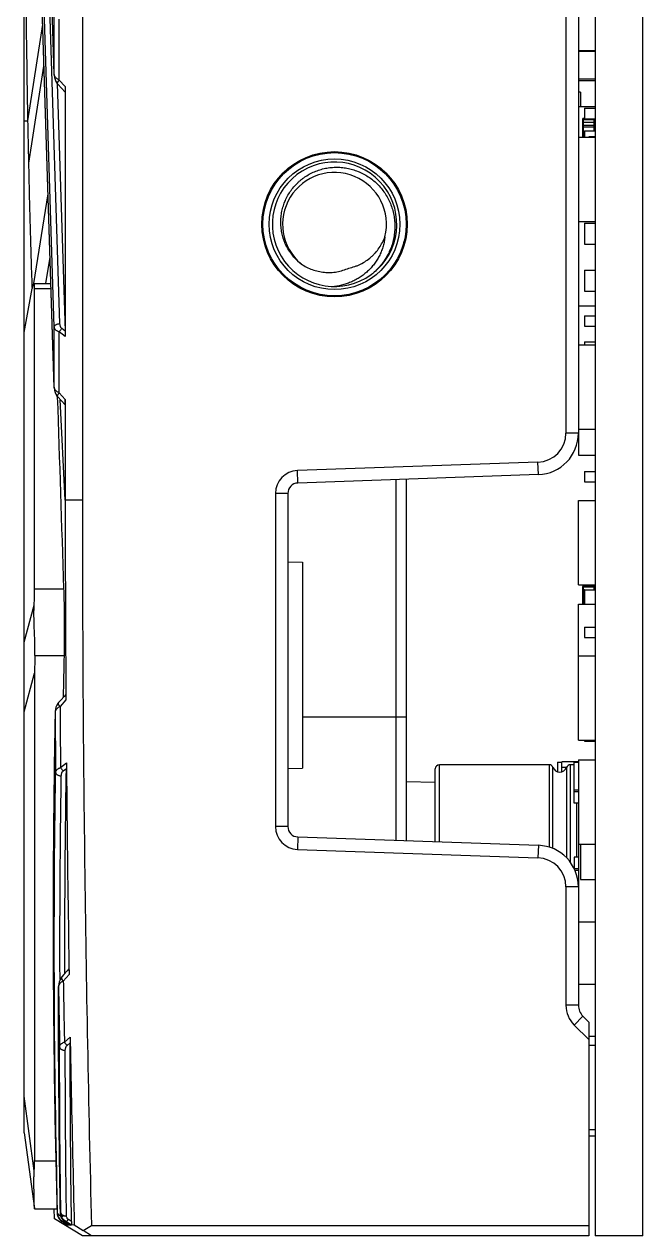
# Model space of a CAD drawing. Header units: millimetres. Extents: x 1409 to 26878, y 589 to 5187.
# Drawn here: x 1639.2 to 1669, y 1227.3 to 1285.7 of the extents above; entities that cross this region are included whole.
import ezdxf

# ---------------------------------------------------------------- set-up
doc = ezdxf.new("R2010")
doc.units = ezdxf.units.MM
doc.layers.add('02___PRT_ALL_AXES', color=7, linetype='Continuous')

msp = doc.modelspace()

# ---------------------------------------------------------------- linework, layer by layer
at = {"color": 7, "linetype": 'Continuous'}
for p, q in [((1666.7257, 1564.7998), (1666.7257, 1227.2998)), ((1669.0257, 1227.2998), (1669.0257, 1564.7998)), ((1639.2257, 1232.2555), (1639.2257, 1559.8441)), ((1642.0257, 1529.3441), (1642.0257, 1262.7555)), ((1640.671, 1283.2591), (1639.8002, 1310.5977)), ((1640.6713, 1283.2687), (1639.8004, 1310.6073)), ((1665.3257, 1306.5642), (1665.3257, 1265.9812)), ((1665.9257, 1306.5642), (1665.9257, 1264.9278)), ((1640.6713, 1271.1017), (1639.7878, 1298.8364)), ((1640.9447, 1271.2616), (1640.0613, 1298.9964)), ((1640.671, 1268.1837), (1639.8002, 1295.5223)), ((1640.6713, 1268.1933), (1639.8004, 1295.5319)), ((1640.6713, 1283.2687), (1640.6713, 1286.177)), ((1640.9117, 1283.0015), (1640.9117, 1285.9386)), ((1639.4069, 1281.0272), (1640.114, 1285.6697)), ((1666.7257, 1284.4134), (1665.9257, 1284.4134)), ((1665.9257, 1284.3841), (1666.7257, 1284.3841)), ((1639.4472, 1279.0015), (1640.1777, 1283.6719)), ((1640.671, 1283.2591), (1640.6713, 1283.2687)), ((1640.8163, 1282.8353), (1641.1965, 1270.9)), ((1641.2008, 1282.6814), (1640.9117, 1283.0015)), ((1666.7257, 1283.0427), (1665.9257, 1283.0427)), ((1665.9257, 1282.972), (1666.7257, 1282.972)), ((1641.1896, 1282.4181), (1640.8444, 1282.8005)), ((1641.2008, 1282.6814), (1641.2008, 1270.6343)), ((1666.0257, 1282.4134), (1665.9257, 1282.4134)), ((1666.0257, 1282.4134), (1666.0257, 1281.7244)), ((1665.9257, 1281.7244), (1666.7257, 1281.7244)), ((1666.1257, 1281.104), (1666.6757, 1281.104)), ((1666.1257, 1281.104), (1666.1257, 1280.2418)), ((1666.2257, 1281.154), (1666.1757, 1281.154)), ((1666.1757, 1280.2418), (1666.1757, 1281.154)), ((1666.2257, 1281.6388), (1666.7257, 1281.6388)), ((1666.2257, 1281.6388), (1666.2257, 1281.1308)), ((1666.2257, 1281.1308), (1666.7257, 1281.1308)), ((1666.6757, 1281.1308), (1666.6757, 1280.5561)), ((1639.2257, 1281.0272), (1639.4069, 1281.0272)), ((1666.6757, 1280.954), (1666.1257, 1280.954)), ((1666.1257, 1280.7521), (1666.6757, 1280.7521)), ((1666.6757, 1280.8021), (1666.1757, 1280.8021)), ((1666.2257, 1280.5561), (1666.7257, 1280.5561)), ((1666.2257, 1280.5561), (1666.2257, 1280.2418)), ((1665.9257, 1280.2418), (1666.7257, 1280.2418)), ((1666.7257, 1280.2602), (1666.4257, 1280.2602)), ((1666.4257, 1280.2418), (1666.4257, 1280.2602)), ((1639.68, 1273.1911), (1640.3738, 1277.5163)), ((1657.3941, 1277.2681), (1657.4361, 1277.3102)), ((1657.627, 1276.0851), (1657.6282, 1276.05)), ((1657.6282, 1276.05), (1657.6439, 1275.5998)), ((1665.9257, 1276.1778), (1666.7257, 1276.1778)), ((1666.2257, 1276.1065), (1666.7257, 1276.1065)), ((1666.2257, 1276.1065), (1666.2257, 1275.0905)), ((1657.3961, 1274.8371), (1657.4507, 1274.9311)), ((1657.4409, 1274.948), (1657.4764, 1274.8869)), ((1666.2257, 1275.0905), (1666.7257, 1275.0905)), ((1640.2692, 1273.1899), (1640.471, 1274.4634)), ((1666.2257, 1273.8445), (1666.7257, 1273.8445)), ((1666.2257, 1273.8445), (1666.2257, 1272.8285)), ((1639.2257, 1270.8288), (1639.6072, 1272.9586)), ((1639.6872, 1273.1899), (1640.5116, 1273.1899)), ((1639.7257, 1272.9586), (1640.5189, 1272.9586)), ((1639.7257, 1258.482), (1639.7257, 1272.9586)), ((1666.2257, 1272.8285), (1666.7257, 1272.8285)), ((1665.9257, 1272.1176), (1666.7257, 1272.1176)), ((1666.2257, 1271.6388), (1666.7257, 1271.6388)), ((1666.2257, 1271.6388), (1666.2257, 1271.1308)), ((1640.6713, 1268.1933), (1640.6713, 1271.1017)), ((1641.2008, 1270.6343), (1640.9117, 1270.8632)), ((1640.9117, 1267.9261), (1640.9117, 1270.8632)), ((1641.1965, 1270.9), (1641.0409, 1271.0232)), ((1666.2257, 1271.1308), (1666.7257, 1271.1308)), ((1665.9257, 1270.2418), (1666.7257, 1270.2418)), ((1666.2257, 1270.3888), (1666.7257, 1270.3888)), ((1666.2257, 1270.3888), (1666.2257, 1270.2418)), ((1640.671, 1268.1837), (1640.6713, 1268.1933)), ((1640.8201, 1267.7243), (1640.819, 1267.7565)), ((1641.1896, 1267.3427), (1640.8444, 1267.7251)), ((1641.2008, 1267.606), (1640.9117, 1267.9261)), ((1641.2008, 1262.7555), (1640.9586, 1267.5986)), ((1641.2008, 1267.606), (1641.2008, 1262.7555)), ((1665.9257, 1265.9812), (1665.3257, 1265.9812)), ((1665.9257, 1266.1778), (1666.7257, 1266.1778)), ((1665.9257, 1264.9278), (1666.7257, 1264.9278)), ((1663.9746, 1264.582), (1652.3874, 1264.1774)), ((1652.4083, 1263.5778), (1652.3874, 1264.1774)), ((1663.9955, 1263.9824), (1663.9746, 1264.582)), ((1663.9955, 1263.9824), (1652.4083, 1263.5778)), ((1657.1257, 1263.7425), (1657.1257, 1246.3571)), ((1657.6257, 1263.76), (1657.6257, 1246.3397)), ((1666.2257, 1264.1388), (1666.7257, 1264.1388)), ((1666.2257, 1264.1388), (1666.2257, 1263.6308)), ((1666.2257, 1263.6308), (1666.7257, 1263.6308)), ((1651.9257, 1263.0781), (1651.3257, 1263.0781)), ((1651.3257, 1263.0781), (1651.3257, 1247.0216)), ((1651.9257, 1263.0781), (1651.9257, 1247.0216)), ((1642.0257, 1262.7555), (1641.2008, 1262.7555)), ((1665.9257, 1262.7418), (1666.7257, 1262.7418)), ((1665.9257, 1258.6778), (1665.9257, 1262.7418)), ((1639.7257, 1258.482), (1641.125, 1258.482)), ((1665.9257, 1258.6778), (1666.7257, 1258.6778)), ((1666.1257, 1258.5742), (1666.6757, 1258.5742)), ((1666.1257, 1258.5742), (1666.1257, 1257.7418)), ((1666.2257, 1258.4242), (1666.1257, 1258.4242)), ((1666.6757, 1258.6242), (1666.1757, 1258.6242)), ((1666.1757, 1257.7418), (1666.1757, 1258.6242)), ((1666.2257, 1258.6778), (1666.2257, 1258.6308)), ((1666.2257, 1258.6308), (1666.7257, 1258.6308)), ((1666.2257, 1258.4366), (1666.7257, 1258.4366)), ((1666.2257, 1258.4366), (1666.2257, 1257.7418)), ((1666.6757, 1258.6242), (1666.6757, 1258.4366)), ((1666.7097, 1258.6105), (1666.7257, 1258.6105)), ((1665.9257, 1257.7418), (1666.7257, 1257.7418)), ((1665.9257, 1251.1778), (1665.9257, 1257.7418)), ((1639.2257, 1255.9107), (1639.705, 1257.6948)), ((1666.2257, 1256.6388), (1666.7257, 1256.6388)), ((1666.2257, 1256.6388), (1666.2257, 1256.1308)), ((1666.2257, 1256.1308), (1666.7257, 1256.1308)), ((1639.7402, 1255.2582), (1641.1427, 1255.2582)), ((1665.9257, 1255.2418), (1666.7257, 1255.2418)), ((1639.2257, 1252.5559), (1639.7257, 1254.4171)), ((1639.7257, 1254.4171), (1639.7257, 1230.9191)), ((1641.2337, 1253.123), (1640.9492, 1252.8018)), ((1640.7128, 1252.5317), (1640.711, 1252.435)), ((1640.7128, 1252.5317), (1640.7114, 1252.435)), ((1640.7128, 1252.5317), (1640.7126, 1252.5398)), ((1640.7126, 1252.5398), (1640.7126, 1252.5398)), ((1657.6257, 1252.2998), (1652.6257, 1252.2998)), ((1665.9257, 1251.1778), (1666.7257, 1251.1778)), ((1666.2257, 1251.1778), (1666.2257, 1251.1308)), ((1666.2257, 1251.1308), (1666.7257, 1251.1308)), ((1665.9257, 1250.1488), (1665.1257, 1250.1488)), ((1665.1257, 1249.6652), (1665.1257, 1250.1488)), ((1665.7257, 1248.1488), (1665.7257, 1250.1488)), ((1665.9257, 1250.2418), (1666.7257, 1250.2418)), ((1665.9257, 1250.2418), (1665.9257, 1238.4105)), ((1640.9738, 1249.8616), (1641.2579, 1250.0921)), ((1641.1047, 1249.7029), (1641.2568, 1249.8264)), ((1659.0257, 1246.2908), (1659.0257, 1249.7988)), ((1664.5134, 1249.9988), (1659.2257, 1249.9988)), ((1659.2257, 1246.2838), (1659.2257, 1249.9988)), ((1664.5134, 1249.9988), (1664.5134, 1246.0292)), ((1664.6997, 1245.9619), (1664.6997, 1249.8716)), ((1664.9257, 1250.1268), (1665.1257, 1250.1268)), ((1664.9257, 1250.1268), (1664.9257, 1249.6652)), ((1665.1257, 1249.882), (1665.3574, 1249.882)), ((1665.3518, 1249.8716), (1665.3518, 1245.5193)), ((1665.7257, 1249.9988), (1665.5381, 1249.9988)), ((1665.5381, 1245.3003), (1665.5381, 1249.9988)), ((1665.7257, 1250.1195), (1665.9257, 1250.1195)), ((1659.0247, 1249.2171), (1659.0257, 1249.2171)), ((1659.0247, 1246.2908), (1659.0247, 1249.2171)), ((1665.9257, 1248.7781), (1665.7257, 1248.7781)), ((1665.7257, 1248.7074), (1665.9257, 1248.7074)), ((1665.9257, 1248.1488), (1665.7257, 1248.1488)), ((1665.8257, 1248.1488), (1665.8257, 1245.5488)), ((1651.9257, 1247.0216), (1651.3257, 1247.0216)), ((1652.4083, 1246.5219), (1652.3874, 1245.9222)), ((1652.4083, 1246.5219), (1663.9955, 1246.1172)), ((1663.9955, 1246.1172), (1663.9746, 1245.5176)), ((1665.9257, 1246.1778), (1666.7257, 1246.1778)), ((1666.0257, 1246.1778), (1666.0257, 1244.4626)), ((1652.3874, 1245.9222), (1663.9746, 1245.5176)), ((1665.9257, 1245.5488), (1665.7257, 1245.5488)), ((1665.7257, 1245.5488), (1665.7257, 1244.9903)), ((1640.6237, 1245.1943), (1640.6194, 1244.1583)), ((1640.6282, 1245.1943), (1640.6219, 1244.1583)), ((1665.9257, 1244.9903), (1665.7257, 1244.9903)), ((1665.7552, 1244.9195), (1665.9257, 1244.9195)), ((1666.0257, 1244.4626), (1666.7257, 1244.4626)), ((1665.9257, 1244.1184), (1665.3257, 1244.1184)), ((1665.3257, 1244.1184), (1665.3257, 1238.4105)), ((1665.9257, 1242.4278), (1666.7257, 1242.4278)), ((1640.9495, 1239.6429), (1640.9491, 1239.7729)), ((1640.9549, 1239.6429), (1640.9548, 1239.7729)), ((1641.3873, 1239.8964), (1641.1087, 1239.574)), ((1640.8765, 1235.7033), (1640.8773, 1239.307)), ((1640.8775, 1239.3007), (1640.8773, 1239.307)), ((1665.9257, 1238.4105), (1665.3257, 1238.4105)), ((1666.1454, 1237.8801), (1665.7211, 1237.4559)), ((1666.1454, 1237.8801), (1666.4257, 1237.5998)), ((1665.7211, 1237.4559), (1666.4257, 1236.7513)), ((1666.4257, 1237.5998), (1666.4257, 1227.2998)), ((1640.644, 1237.1924), (1640.6623, 1235.627)), ((1640.6493, 1237.1924), (1640.6677, 1235.6271)), ((1641.1611, 1236.6336), (1641.4401, 1236.8657)), ((1641.2937, 1236.4762), (1641.4424, 1236.6)), ((1666.4257, 1236.4918), (1666.7257, 1236.4918)), ((1639.7078, 1230.4337), (1639.2257, 1234.0223)), ((1639.2257, 1232.2554), (1639.7159, 1228.6061)), ((1666.4257, 1232.4278), (1666.7257, 1232.4278)), ((1666.4257, 1232.1176), (1666.7257, 1232.1176)), ((1639.7257, 1230.9191), (1640.7589, 1230.9191)), ((1639.7161, 1228.6056), (1639.7159, 1228.6061)), ((1639.7161, 1228.6056), (1640.8037, 1228.6056)), ((1640.6845, 1228.1117), (1640.6598, 1228.6056)), ((1642.0257, 1227.2998), (1640.6845, 1228.1117)), ((1640.8072, 1228.4194), (1640.8079, 1228.3938)), ((1640.8073, 1228.4194), (1640.8079, 1228.3938)), ((1640.8079, 1228.3938), (1640.8078, 1228.3965)), ((1640.8079, 1228.3938), (1640.8351, 1228.3954)), ((1640.8353, 1228.3897), (1640.8351, 1228.3954)), ((1640.9511, 1228.4012), (1640.951, 1228.405)), ((1640.9513, 1228.4012), (1640.9895, 1228.4028)), ((1641.043, 1227.9865), (1641.0699, 1227.9877)), ((1641.043, 1227.9865), (1641.1294, 1227.9326)), ((1641.2116, 1227.8995), (1641.0699, 1227.9877)), ((1641.1489, 1227.9385), (1641.0699, 1227.9877)), ((1641.1838, 1227.992), (1641.1826, 1227.9927)), ((1641.1838, 1227.992), (1641.222, 1227.9932)), ((1641.1838, 1227.992), (1641.4641, 1227.8152)), ((1641.5029, 1227.8164), (1641.222, 1227.9932)), ((1641.5038, 1227.993), (1641.355, 1228.0867)), ((1641.1294, 1227.9326), (1641.2232, 1227.8742)), ((1641.1294, 1227.9326), (1641.1408, 1227.9255)), ((1641.1408, 1227.9255), (1641.2232, 1227.8742)), ((1641.2116, 1227.8995), (1641.1489, 1227.9385)), ((1641.2008, 1227.7992), (1641.1962, 1227.891)), ((1641.3259, 1227.8102), (1641.2008, 1227.7992)), ((1641.3531, 1227.8114), (1641.2116, 1227.8995)), ((1641.2232, 1227.8742), (1641.3259, 1227.8102)), ((1641.4641, 1227.8152), (1641.3531, 1227.8114)), ((1641.6368, 1227.8198), (1641.5029, 1227.8164)), ((1641.6368, 1227.8198), (1642.0726, 1227.5498)), ((1642.0726, 1227.5498), (1642.4634, 1227.7998)), ((1642.4634, 1227.2998), (1642.0726, 1227.5498)), ((1642.4634, 1227.7998), (1666.4257, 1227.7998)), ((1666.4257, 1227.2998), (1642.0257, 1227.2998)), ((1669.0257, 1227.2998), (1666.7257, 1227.2998))]:
    msp.add_line(p, q, dxfattribs=at)
for points in [[(1640.671, 1283.2591), (1640.6726, 1283.2291), (1640.6872, 1283.1225), (1640.7144, 1283.0242), (1640.7532, 1282.9338), (1640.8034, 1282.8514), (1640.8444, 1282.8004)], [(1640.671, 1268.1837), (1640.6726, 1268.1537), (1640.6872, 1268.0471), (1640.7144, 1267.9488), (1640.7532, 1267.8584), (1640.8034, 1267.776), (1640.8444, 1267.725)], [(1641.2224, 1253.3871), (1641.142, 1253.2963), (1640.9838, 1253.1178), (1640.8812, 1253.002)], [(1640.7126, 1252.5398), (1640.6205, 1244.5233), (1640.6523, 1236.4217), (1640.8078, 1228.3965)], [(1640.8813, 1253.002), (1640.8402, 1252.95), (1640.791, 1252.8671), (1640.7533, 1252.7763), (1640.7273, 1252.6777), (1640.7138, 1252.5706), (1640.7126, 1252.5398)], [(1641.04, 1239.773), (1640.9993, 1239.72), (1640.951, 1239.6362), (1640.9146, 1239.5446), (1640.8899, 1239.4455), (1640.878, 1239.338), (1640.8773, 1239.307)], [(1641.3756, 1240.1613), (1641.2959, 1240.0691), (1641.1405, 1239.8893), (1641.04, 1239.773)], [(1640.8765, 1235.7033), (1640.9014, 1232.0159), (1640.951, 1228.405)], [(1640.8079, 1228.3938), (1640.8211, 1228.3946), (1640.8351, 1228.3954)], [(1640.951, 1228.405), (1640.9572, 1228.3347), (1640.9786, 1228.2496), (1641.0144, 1228.17), (1641.0632, 1228.0983), (1641.1236, 1228.0363), (1641.1826, 1227.9927)], [(1640.9511, 1228.4012), (1640.9698, 1228.402), (1640.9895, 1228.4028)]]:
    msp.add_lwpolyline(points, dxfattribs=at)
for radius in [3.45, 3.15]:
    msp.add_circle((1654.1757, 1276.0498), radius, dxfattribs=at)
for centre, radius, start, end in [((1640.8715, 1283.2846), 0.2008, 184.546747, 187.154097), ((1666.1757, 1281.104), 0.05, 90, 180), ((1666.1757, 1280.7521), 0.05, 90, 180), ((1654.1757, 1276.0498), 3, 308.325048, 306), ((1654.1757, 1276.0498), 2.5, 346.076952, 229.923048), ((1654.1074, 1275.9734), 2.98, 307.926386, 308.450871), ((1654.1025, 1275.9795), 2.9879, 308.451408, 310.265658), ((1640.8715, 1268.2092), 0.2008, 184.546747, 187.154097), ((1663.9257, 1265.9812), 1.4, 272, 0), ((1663.9257, 1265.9812), 2, 272, 0), ((1652.4257, 1263.0781), 1.1, 92, 180), ((1652.4257, 1263.0781), 0.5, 92, 180), ((3037.1559, 1262.7141), 1395.9551, 179.9983001, 180.39366), ((1666.1757, 1258.5742), 0.05, 90, 180), ((1640.9126, 1252.5199), 0.2001, 174.409991, 176.603679), ((3037.391, 1263.3035), 1396.7197, 180.4418805, 180.5613435), ((3037.6381, 1263.025), 1396.7262, 180.4193754, 180.5399927), ((2162.8271, 1242.5218), 522.2102, 178.912286, 179.70678), ((1659.2257, 1249.7988), 0.2, 90, 180), ((1664.5134, 1249.7988), 0.2, 21.323686, 90), ((1665.0257, 1249.9988), 0.35, 201.323686, 338.676314), ((1665.5381, 1249.7988), 0.2, 90, 158.676314), ((1652.4257, 1247.0216), 1.1, 180, 268), ((1652.4257, 1247.0216), 0.5, 180, 268), ((1663.9257, 1244.1184), 2, 0, 88), ((1663.9257, 1244.1184), 1.4, 0, 88), ((2162.9853, 1242.5213), 522.3685, 179.820448, 180.584519), ((3038.8304, 1263.3226), 1398.1593, 180.9844506, 181.1038064), ((3039.1025, 1263.0439), 1398.1908, 180.9618036, 181.0823162), ((1666.6757, 1238.4105), 1.35, 180, 225), ((1666.6757, 1238.4105), 0.75, 180, 225), ((1641.3084, 1228.4101), 0.5008, 181.864124, 191.240283), ((1641.4499, 1228.4136), 0.4989, 181.42367, 182.539894), ((1641.4517, 1228.4137), 0.5007, 182.542977, 189.972017), ((1641.4498, 1228.4134), 0.4989, 189.979823, 196.748422), ((1641.4491, 1228.4132), 0.4981, 196.750931, 199.498812), ((1641.3055, 1228.4095), 0.4979, 228.156787, 238.183003), ((1641.448, 1228.4128), 0.4969, 208.92208, 212.410578), ((1641.4477, 1228.4125), 0.4965, 212.407718, 218.619791), ((1641.4476, 1228.4125), 0.4965, 218.622425, 223.441727), ((1641.4468, 1228.4117), 0.4953, 223.439991, 228.538053), ((1641.4477, 1228.4128), 0.4968, 228.540424, 237.90618)]:
    msp.add_arc(centre, radius, start, end, dxfattribs=at)
for centre, major_axis, ratio, start_param, end_param in [((1639.6424, 1272.6899), (0.0457, 0.5), 0.1394248, -0.9908299, 1.0162987), ((2344.5232, 1178.8389), (-119.4927, 2727.4896), 0.2563308, 1.5269744, 1.5303644), ((1641.1827, 1267.7981), (-0.0076, 0.4557), 0.03597, -3.1827723, -2.006477), ((1639.2257, 1256.8701), (0.274, 2.9998), 0.1394248, -1.2795795, -0.9908299), ((1645.3159, 1259.7802), (2.7739, 12.6676), 0.3831341, -4.2649981, -4.1931584), ((2341.4866, 1239.571), (700.2753, -18.5784), 0.8631214, 3.1463757, 3.1496686), ((1637.2257, 1233.6056), (-1.5938, 4.9616), 0.3881945, -2.3820598, -2.26209)]:
    msp.add_ellipse(centre, major_axis=major_axis, ratio=ratio, start_param=start_param, end_param=end_param, dxfattribs=at)
for points, knots in [([(1639.4069, 1281.0272), (1639.3767, 1282.6951), (1639.271, 1289.3691), (1639.2257, 1296.0441), (1639.2257, 1301.0507)], [0, 0, 0, 0, 0.2499268, 1, 1, 1, 1]), ([(1640.747, 1283.1135), (1640.7365, 1283.1246), (1640.7176, 1283.1473), (1640.6951, 1283.1839), (1640.6795, 1283.2213), (1640.6738, 1283.2469), (1640.6722, 1283.2596)], [0, 0, 0, 0, 0.2742863, 0.5299512, 0.7704032, 1, 1, 1, 1]), ([(1640.9117, 1283.0015), (1640.895, 1283.009), (1640.863, 1283.0247), (1640.8188, 1283.0518), (1640.7801, 1283.0811), (1640.7573, 1283.1025), (1640.747, 1283.1135)], [0, 0, 0, 0, 0.2746289, 0.5328203, 0.7744324, 1, 1, 1, 1]), ([(1640.8444, 1282.8005), (1640.8425, 1282.8025), (1640.8392, 1282.8071), (1640.834, 1282.8179), (1640.8311, 1282.8344), (1640.833, 1282.8569), (1640.8397, 1282.8822), (1640.8513, 1282.9099), (1640.8674, 1282.9396), (1640.8877, 1282.9706), (1640.9033, 1282.9911), (1640.9117, 1283.0015)], [0, 0, 0, 0, 0.0369698, 0.0751187, 0.1587269, 0.257037, 0.3727406, 0.5062991, 0.6567254, 0.8222183, 1, 1, 1, 1]), ([(1639.4472, 1279.0015), (1639.4436, 1279.1672), (1639.4292, 1279.8424), (1639.4162, 1280.5177), (1639.4069, 1281.0272)], [0, 0, 0, 0, 0.245414, 1, 1, 1, 1]), ([(1639.6149, 1272.9983), (1639.5804, 1273.9906), (1639.5181, 1275.9915), (1639.469, 1277.9928), (1639.4472, 1279.0015)], [0, 0, 0, 0, 0.4959998, 1, 1, 1, 1]), ([(1652.5662, 1274.1369), (1652.4931, 1274.1935), (1652.3531, 1274.3151), (1652.1644, 1274.5194), (1651.9994, 1274.7433), (1651.8598, 1274.9838), (1651.7474, 1275.2382), (1651.6632, 1275.5032), (1651.6082, 1275.7758), (1651.587, 1276.0066), (1651.585, 1276.1917), (1651.5928, 1276.3767), (1651.6156, 1276.5608), (1651.6528, 1276.7421), (1651.6997, 1276.9212), (1651.776, 1277.1401), (1651.8947, 1277.3916), (1652.0391, 1277.6292), (1652.2076, 1277.8504), (1652.3665, 1278.0191), (1652.5035, 1278.1436), (1652.611, 1278.2315), (1652.7229, 1278.3138), (1652.8776, 1278.4156), (1653.0804, 1278.5277), (1653.3363, 1278.6365), (1653.6019, 1278.7186), (1653.8292, 1278.7641), (1654.0129, 1278.7866), (1654.1976, 1278.7997), (1654.4294, 1278.7985), (1654.7058, 1278.7691), (1654.978, 1278.7122), (1655.2431, 1278.6282), (1655.4985, 1278.5184), (1655.7417, 1278.3837), (1655.9705, 1278.2257), (1656.1825, 1278.0459), (1656.3115, 1277.9127), (1656.3725, 1277.8432)], [0, 0, 0, 0, 0.0312281, 0.0624919, 0.0937405, 0.1249821, 0.1562278, 0.1874754, 0.2187221, 0.2499687, 0.2655977, 0.281227, 0.3124743, 0.3281034, 0.3437328, 0.3749804, 0.4062284, 0.4374763, 0.4687246, 0.4999729, 0.5156024, 0.5312321, 0.5468617, 0.5624912, 0.5937402, 0.6249892, 0.6562385, 0.6874878, 0.7031176, 0.7187475, 0.7499971, 0.781247, 0.812497, 0.8437471, 0.8749974, 0.9062478, 0.9374985, 0.968749, 1, 1, 1, 1]), ([(1656.3725, 1277.8432), (1656.4361, 1277.7707), (1656.5559, 1277.6192), (1656.7116, 1277.375), (1656.8417, 1277.1162), (1656.9452, 1276.8456), (1657.0209, 1276.5661), (1657.0683, 1276.2803), (1657.0869, 1275.9913), (1657.0767, 1275.7018), (1657.0378, 1275.4148), (1656.9709, 1275.133), (1656.8764, 1274.8592), (1656.7557, 1274.5959), (1656.6098, 1274.3458), (1656.4401, 1274.1109), (1656.2485, 1273.8938), (1656.1072, 1273.7619), (1656.0337, 1273.6996)], [0, 0, 0, 0, 0.0624959, 0.1249927, 0.1874891, 0.2499865, 0.3124834, 0.3749813, 0.4374788, 0.4999772, 0.5624746, 0.6249737, 0.6874741, 0.749973, 0.8124637, 0.8749638, 0.9374935, 1, 1, 1, 1]), ([(1657.6026, 1276.7428), (1657.6047, 1276.6915), (1657.6089, 1276.586), (1657.6171, 1276.3667), (1657.623, 1276.1988), (1657.627, 1276.0851)], [0, 0, 0, 0, 0.2340794, 0.4812289, 1, 1, 1, 1]), ([(1656.6023, 1275.4483), (1656.5951, 1275.372), (1656.5737, 1275.22), (1656.5208, 1274.9959), (1656.4479, 1274.7773), (1656.3557, 1274.5662), (1656.2453, 1274.364), (1656.1176, 1274.1721), (1655.9739, 1273.9919), (1655.8154, 1273.8245), (1655.6433, 1273.671), (1655.459, 1273.5324), (1655.2639, 1273.4093), (1655.0594, 1273.3025), (1654.8469, 1273.2125), (1654.5551, 1273.1155), (1654.3281, 1273.0689), (1654.1757, 1273.0498)], [0, 0, 0, 0, 0.062365, 0.1248154, 0.1872647, 0.2497108, 0.3121704, 0.3746499, 0.4371418, 0.4996438, 0.5621608, 0.6246915, 0.6872344, 0.7497805, 0.8123432, 0.8749364, 1, 1, 1, 1]), ([(1654.8619, 1273.9379), (1654.9604, 1273.9569), (1655.1065, 1273.9956), (1655.2945, 1274.0663), (1655.4774, 1274.1494), (1655.695, 1274.2756), (1655.8943, 1274.429), (1656.0409, 1274.5661), (1656.1785, 1274.7122), (1656.3328, 1274.9107), (1656.4868, 1275.17), (1656.5676, 1275.3542), (1656.6023, 1275.4483)], [0, 0, 0, 0, 0.1250172, 0.1875825, 0.2501242, 0.3751185, 0.5000996, 0.5626142, 0.6251255, 0.7500824, 0.8750376, 1, 1, 1, 1]), ([(1657.5314, 1275.0736), (1657.5295, 1275.0844), (1657.5217, 1275.129), (1657.5143, 1275.1737), (1657.5088, 1275.2075)], [0, 0, 0, 0, 0.242169, 1, 1, 1, 1]), ([(1652.5662, 1274.1369), (1652.6496, 1274.0811), (1652.8232, 1273.9796), (1653.1003, 1273.8603), (1653.3419, 1273.7904), (1653.5391, 1273.7531), (1653.7383, 1273.7284), (1653.9898, 1273.7215), (1654.2899, 1273.7525), (1654.5834, 1273.8227), (1654.7711, 1273.8954), (1654.8619, 1273.9379)], [0, 0, 0, 0, 0.1249808, 0.2500034, 0.3749801, 0.437505, 0.5000318, 0.6250236, 0.7500032, 0.8750227, 1, 1, 1, 1]), ([(1640.6713, 1271.1017), (1640.672, 1271.1115), (1640.6773, 1271.1321), (1640.6947, 1271.1605), (1640.7209, 1271.1866), (1640.7548, 1271.2098), (1640.7955, 1271.2295), (1640.8417, 1271.2452), (1640.892, 1271.2563), (1640.927, 1271.2604), (1640.9447, 1271.2616)], [0, 0, 0, 0, 0.0877209, 0.1835543, 0.2911708, 0.4119503, 0.5454179, 0.68978, 0.84241, 1, 1, 1, 1]), ([(1641.0409, 1271.0232), (1641.0232, 1271.0372), (1641.001, 1271.0636), (1640.9797, 1271.1028), (1640.9631, 1271.1434), (1640.9497, 1271.1965), (1640.9454, 1271.2399), (1640.9447, 1271.2616)], [0, 0, 0, 0, 0.2566949, 0.3820893, 0.5063854, 0.7532511, 1, 1, 1, 1]), ([(1640.9117, 1270.8632), (1640.8936, 1270.869), (1640.8592, 1270.8817), (1640.8118, 1270.9056), (1640.771, 1270.9329), (1640.737, 1270.963), (1640.7099, 1270.9954), (1640.6897, 1271.0296), (1640.6765, 1271.0651), (1640.6722, 1271.0895), (1640.6713, 1271.1017)], [0, 0, 0, 0, 0.1589041, 0.3063413, 0.4424716, 0.5681485, 0.6847413, 0.7940911, 0.8983563, 1, 1, 1, 1]), ([(1640.9117, 1270.8632), (1640.9203, 1270.8779), (1640.9388, 1270.9071), (1640.9699, 1270.9487), (1641.0039, 1270.9877), (1641.0284, 1271.0118), (1641.0409, 1271.0232)], [0, 0, 0, 0, 0.2480178, 0.501621, 0.7544025, 1, 1, 1, 1]), ([(1640.747, 1268.0381), (1640.7365, 1268.0492), (1640.7176, 1268.0719), (1640.6951, 1268.1085), (1640.6795, 1268.1459), (1640.6738, 1268.1715), (1640.6722, 1268.1842)], [0, 0, 0, 0, 0.2742863, 0.5299512, 0.7704032, 1, 1, 1, 1]), ([(1640.9117, 1267.9261), (1640.895, 1267.9336), (1640.863, 1267.9493), (1640.8188, 1267.9764), (1640.7801, 1268.0057), (1640.7573, 1268.0271), (1640.747, 1268.0381)], [0, 0, 0, 0, 0.2746289, 0.5328203, 0.7744324, 1, 1, 1, 1]), ([(1640.8444, 1267.7251), (1640.8425, 1267.7271), (1640.8392, 1267.7317), (1640.834, 1267.7425), (1640.8311, 1267.7591), (1640.833, 1267.7815), (1640.8397, 1267.8068), (1640.8513, 1267.8345), (1640.8674, 1267.8642), (1640.8877, 1267.8952), (1640.9033, 1267.9157), (1640.9117, 1267.9261)], [0, 0, 0, 0, 0.0369698, 0.0751187, 0.1587269, 0.257037, 0.3727406, 0.5062991, 0.6567254, 0.8222183, 1, 1, 1, 1]), ([(1642.0257, 1262.7555), (1642.0257, 1256.9303), (1642.0987, 1245.2772), (1642.3175, 1233.6259), (1642.4634, 1227.7998)], [0, 0, 0, 0, 0.4998849, 1, 1, 1, 1]), ([(1641.125, 1258.482), (1641.1291, 1258.3574), (1641.1366, 1258.1), (1641.1479, 1257.5628), (1641.1555, 1256.8702), (1641.155, 1256.1776), (1641.1496, 1255.6403), (1641.1453, 1255.3828), (1641.1427, 1255.2582)], [0, 0, 0, 0, 0.1159539, 0.2396053, 0.5000027, 0.7604014, 0.8840522, 1, 1, 1, 1]), ([(1639.7402, 1255.2582), (1639.7433, 1255.3502), (1639.7454, 1255.5392), (1639.7398, 1255.8291), (1639.7288, 1256.1305), (1639.7109, 1256.5456), (1639.6953, 1256.965), (1639.694, 1257.3839), (1639.7, 1257.5919), (1639.705, 1257.6948)], [0, 0, 0, 0, 0.1132631, 0.2326503, 0.3568313, 0.4844109, 0.7440416, 0.8732016, 1, 1, 1, 1]), ([(1641.2224, 1253.3871), (1641.2225, 1253.3872), (1641.2229, 1253.3875), (1641.2236, 1253.3869), (1641.2241, 1253.3858), (1641.2246, 1253.3841), (1641.2251, 1253.3816), (1641.2256, 1253.3784), (1641.2261, 1253.3745), (1641.2267, 1253.3698), (1641.2272, 1253.3644), (1641.2279, 1253.3558), (1641.2287, 1253.3433), (1641.2295, 1253.3266), (1641.2303, 1253.3079), (1641.231, 1253.2874), (1641.2316, 1253.2657), (1641.2321, 1253.243), (1641.2328, 1253.2116), (1641.2333, 1253.1716), (1641.2336, 1253.1393), (1641.2337, 1253.123)], [0, 0, 0, 0, 0.0022434, 0.0046342, 0.0089604, 0.0157074, 0.0250657, 0.037164, 0.0520728, 0.0697777, 0.0902519, 0.1134633, 0.1676451, 0.231074, 0.3022987, 0.3797126, 0.4618697, 0.5475393, 0.6356749, 0.8165519, 1, 1, 1, 1]), ([(1640.7608, 1252.6574), (1640.7477, 1252.6393), (1640.7312, 1252.6105), (1640.7179, 1252.5697), (1640.7144, 1252.5494), (1640.7134, 1252.5394)], [0, 0, 0, 0, 0.5207257, 0.7641447, 1, 1, 1, 1]), ([(1640.9492, 1252.8018), (1640.9288, 1252.7924), (1640.8902, 1252.7726), (1640.8383, 1252.7377), (1640.795, 1252.6996), (1640.771, 1252.6717), (1640.7608, 1252.6574)], [0, 0, 0, 0, 0.2812658, 0.5413201, 0.7804222, 1, 1, 1, 1]), ([(1640.9492, 1252.8018), (1640.9408, 1252.8121), (1640.9251, 1252.8324), (1640.9047, 1252.8631), (1640.8885, 1252.8926), (1640.8769, 1252.9202), (1640.87, 1252.9454), (1640.8681, 1252.9678), (1640.871, 1252.9844), (1640.8761, 1252.9953), (1640.8794, 1252.9999), (1640.8812, 1253.002)], [0, 0, 0, 0, 0.1774178, 0.3425728, 0.4927303, 0.6261328, 0.741837, 0.8403394, 0.9243427, 0.9627504, 1, 1, 1, 1]), ([(1640.8351, 1228.3954), (1640.7471, 1231.9319), (1640.6429, 1239.0069), (1640.6825, 1246.0825), (1640.7383, 1249.6196)], [0, 0, 0, 0, 0.5000063, 1, 1, 1, 1]), ([(1640.7383, 1249.6196), (1640.7389, 1249.6318), (1640.7426, 1249.6563), (1640.755, 1249.6921), (1640.7744, 1249.7267), (1640.8008, 1249.7595), (1640.8342, 1249.7901), (1640.8745, 1249.818), (1640.9216, 1249.8424), (1640.9558, 1249.8556), (1640.9738, 1249.8616)], [0, 0, 0, 0, 0.1019408, 0.2062852, 0.3155468, 0.4319601, 0.5574584, 0.6934699, 0.8409229, 1, 1, 1, 1]), ([(1640.7383, 1249.6196), (1640.739, 1249.6098), (1640.7442, 1249.5893), (1640.7615, 1249.561), (1640.7876, 1249.5351), (1640.8216, 1249.5121), (1640.8624, 1249.4928), (1640.9087, 1249.4776), (1640.9591, 1249.4671), (1640.9941, 1249.4633), (1641.0119, 1249.4623)], [0, 0, 0, 0, 0.0877681, 0.1833813, 0.2906915, 0.4112184, 0.5445746, 0.6890131, 0.8419254, 1, 1, 1, 1]), ([(1640.9738, 1249.8616), (1640.9825, 1249.8469), (1641.0013, 1249.8179), (1641.0328, 1249.7766), (1641.0673, 1249.738), (1641.092, 1249.7141), (1641.1047, 1249.7029)], [0, 0, 0, 0, 0.2477909, 0.5012954, 0.7541432, 1, 1, 1, 1]), ([(1641.0119, 1249.4623), (1641.0122, 1249.4841), (1641.0158, 1249.5278), (1641.0285, 1249.5812), (1641.0445, 1249.6222), (1641.0652, 1249.6618), (1641.0871, 1249.6886), (1641.1047, 1249.7029)], [0, 0, 0, 0, 0.2469879, 0.4939151, 0.6181839, 0.7435084, 1, 1, 1, 1]), ([(1641.1863, 1239.9558), (1641.1844, 1240.7784), (1641.1846, 1244.0687), (1641.2159, 1247.359), (1641.2568, 1249.8264)], [0, 0, 0, 0, 0.2499986, 1, 1, 1, 1]), ([(1641.2578, 1250.0921), (1641.2655, 1249.2425), (1641.2994, 1245.8439), (1641.3456, 1242.4453), (1641.3873, 1239.8964)], [0, 0, 0, 0, 0.249975, 1, 1, 1, 1]), ([(1640.9491, 1239.7729), (1640.9424, 1242.1953), (1640.9558, 1245.4253), (1640.9992, 1248.6549), (1641.0119, 1249.4623)], [0, 0, 0, 0, 0.7499949, 1, 1, 1, 1]), ([(1641.1087, 1239.574), (1641.1002, 1239.5842), (1641.0845, 1239.6042), (1641.064, 1239.6346), (1641.0477, 1239.6638), (1641.036, 1239.6912), (1641.0291, 1239.7163), (1641.027, 1239.7386), (1641.0298, 1239.7552), (1641.0348, 1239.7662), (1641.0381, 1239.7709), (1641.04, 1239.773)], [0, 0, 0, 0, 0.1769698, 0.3417024, 0.49152, 0.6247227, 0.7404246, 0.839167, 0.9236666, 0.9623991, 1, 1, 1, 1]), ([(1641.3756, 1240.1613), (1641.3756, 1240.1613), (1641.3758, 1240.1614), (1641.376, 1240.1614), (1641.3762, 1240.1612), (1641.3766, 1240.1607), (1641.3769, 1240.1596), (1641.3773, 1240.1577), (1641.3778, 1240.1552), (1641.3782, 1240.1519), (1641.3787, 1240.1478), (1641.3791, 1240.143), (1641.3796, 1240.1375), (1641.3802, 1240.1288), (1641.3809, 1240.1162), (1641.3818, 1240.0994), (1641.3826, 1240.0806), (1641.3834, 1240.0602), (1641.3843, 1240.0308), (1641.3854, 1239.9922), (1641.3864, 1239.9448), (1641.387, 1239.9126), (1641.3873, 1239.8964)], [0, 0, 0, 0, 0.0009604, 0.0017299, 0.0027101, 0.0041541, 0.0087563, 0.0158617, 0.0256104, 0.0381102, 0.0534063, 0.071474, 0.0922823, 0.1157935, 0.1704235, 0.2340996, 0.3053745, 0.3826676, 0.4645754, 0.637618, 0.8175543, 1, 1, 1, 1]), ([(1640.8775, 1239.3007), (1640.8675, 1236.5758), (1640.8825, 1232.9423), (1640.9355, 1229.3094), (1640.9511, 1228.4012)], [0, 0, 0, 0, 0.7499935, 1, 1, 1, 1]), ([(1641.1087, 1239.574), (1641.0909, 1239.5656), (1641.0571, 1239.5479), (1641.0109, 1239.5175), (1640.9714, 1239.4846), (1640.9385, 1239.4498), (1640.9125, 1239.4137), (1640.8934, 1239.3765), (1640.8813, 1239.3388), (1640.8779, 1239.3133), (1640.8775, 1239.3007)], [0, 0, 0, 0, 0.1572672, 0.3041671, 0.4407148, 0.5674161, 0.6851935, 0.7953506, 0.8995788, 1, 1, 1, 1]), ([(1641.4401, 1236.8657), (1641.441, 1236.8195), (1641.4421, 1236.7309), (1641.4424, 1236.6423), (1641.4424, 1236.6)], [0, 0, 0, 0, 0.521885, 1, 1, 1, 1]), ([(1641.4401, 1236.8657), (1641.454, 1236.112), (1641.5123, 1233.0965), (1641.5803, 1230.0812), (1641.6369, 1227.8198)], [0, 0, 0, 0, 0.2499592, 1, 1, 1, 1]), ([(1640.9895, 1228.4028), (1640.9795, 1229.0682), (1640.9446, 1231.73), (1640.93, 1234.3921), (1640.9306, 1236.3886)], [0, 0, 0, 0, 0.2500044, 1, 1, 1, 1]), ([(1640.9306, 1236.3886), (1640.9309, 1236.4008), (1640.934, 1236.4254), (1640.9456, 1236.4615), (1640.9642, 1236.4963), (1640.9899, 1236.5295), (1641.0227, 1236.5606), (1641.0625, 1236.5889), (1641.1091, 1236.6139), (1641.1432, 1236.6274), (1641.1611, 1236.6336)], [0, 0, 0, 0, 0.102265, 0.206714, 0.3159177, 0.4321783, 0.5575005, 0.6933796, 0.8408017, 1, 1, 1, 1]), ([(1640.9306, 1236.3886), (1640.9312, 1236.3787), (1640.9363, 1236.3583), (1640.9536, 1236.33), (1640.9797, 1236.3043), (1641.0137, 1236.2817), (1641.0545, 1236.2628), (1641.1009, 1236.2481), (1641.1514, 1236.238), (1641.1864, 1236.2347), (1641.2042, 1236.2338)], [0, 0, 0, 0, 0.0878274, 0.1832329, 0.2902455, 0.4105239, 0.5437674, 0.6882755, 0.8414579, 1, 1, 1, 1]), ([(1641.1611, 1236.6336), (1641.1699, 1236.619), (1641.189, 1236.5902), (1641.2209, 1236.5493), (1641.2558, 1236.5109), (1641.2809, 1236.4873), (1641.2937, 1236.4762)], [0, 0, 0, 0, 0.2475508, 0.5009583, 0.7538799, 1, 1, 1, 1]), ([(1641.2631, 1228.2505), (1641.2531, 1228.9158), (1641.2182, 1231.5767), (1641.2037, 1234.2379), (1641.2042, 1236.2338)], [0, 0, 0, 0, 0.2500044, 1, 1, 1, 1]), ([(1641.2042, 1236.2338), (1641.2042, 1236.2557), (1641.2072, 1236.2996), (1641.219, 1236.3533), (1641.2345, 1236.3946), (1641.2547, 1236.4346), (1641.2762, 1236.4617), (1641.2937, 1236.4762)], [0, 0, 0, 0, 0.247244, 0.4942612, 0.6185087, 0.7437661, 1, 1, 1, 1]), ([(1641.5038, 1227.9929), (1641.4928, 1228.7101), (1641.4546, 1231.579), (1641.44, 1234.4482), (1641.4424, 1236.6)], [0, 0, 0, 0, 0.2500048, 1, 1, 1, 1]), ([(1640.6623, 1235.627), (1640.6703, 1235.0263), (1640.7061, 1232.6235), (1640.7586, 1230.221), (1640.8072, 1228.4194)], [0, 0, 0, 0, 0.2499937, 1, 1, 1, 1]), ([(1639.7159, 1228.6061), (1639.7158, 1228.6074), (1639.7156, 1228.6112), (1639.7152, 1228.6187), (1639.7148, 1228.6299), (1639.7143, 1228.6448), (1639.7137, 1228.6633), (1639.7131, 1228.6855), (1639.7124, 1228.7113), (1639.7113, 1228.7529), (1639.7098, 1228.8138), (1639.7078, 1228.8974), (1639.7057, 1228.9949), (1639.7034, 1229.1061), (1639.7011, 1229.2304), (1639.6979, 1229.4217), (1639.6952, 1229.6293), (1639.6939, 1229.8527), (1639.6943, 1230.0371), (1639.6967, 1230.1975), (1639.7012, 1230.3309), (1639.7051, 1230.3992), (1639.7078, 1230.4337)], [0, 0, 0, 0, 0.0021032, 0.0062212, 0.0123512, 0.0204887, 0.0306293, 0.0427651, 0.0568861, 0.0729823, 0.1110538, 0.1568632, 0.2102763, 0.2711311, 0.3392476, 0.414424, 0.5850453, 0.6799867, 0.7809837, 0.8877437, 0.9432007, 1, 1, 1, 1]), ([(1640.8172, 1228.3124), (1640.8224, 1228.2864), (1640.837, 1228.2349), (1640.871, 1228.1621), (1640.9163, 1228.0956), (1640.9534, 1228.0565), (1640.9734, 1228.0386)], [0, 0, 0, 0, 0.2490432, 0.4984801, 0.7486967, 1, 1, 1, 1]), ([(1640.8351, 1228.3954), (1640.8354, 1228.3898), (1640.8372, 1228.3785), (1640.841, 1228.3677), (1640.8434, 1228.3625)], [0, 0, 0, 0, 0.4923496, 1, 1, 1, 1]), ([(1641.0699, 1227.9877), (1641.0353, 1228.0091), (1640.9715, 1228.0606), (1640.8977, 1228.1583), (1640.85, 1228.27), (1640.837, 1228.3499), (1640.8353, 1228.3897)], [0, 0, 0, 0, 0.2526772, 0.5034155, 0.7523515, 1, 1, 1, 1]), ([(1640.8434, 1228.3625), (1640.8443, 1228.3607), (1640.8478, 1228.3534), (1640.8522, 1228.3466), (1640.8558, 1228.3417)], [0, 0, 0, 0, 0.2431883, 1, 1, 1, 1]), ([(1640.8558, 1228.3417), (1640.8619, 1228.3336), (1640.8766, 1228.318), (1640.9038, 1228.2979), (1640.9365, 1228.2805), (1640.9605, 1228.2713), (1640.9732, 1228.2671)], [0, 0, 0, 0, 0.2149749, 0.4532624, 0.7154592, 1, 1, 1, 1]), ([(1640.9796, 1228.247), (1640.9864, 1228.2277), (1640.9971, 1228.2025), (1641.0098, 1228.1784), (1641.0131, 1228.1724)], [0, 0, 0, 0, 0.7496649, 1, 1, 1, 1]), ([(1640.9895, 1228.4028), (1640.9898, 1228.3972), (1640.9916, 1228.3859), (1640.9955, 1228.3751), (1640.9979, 1228.3699)], [0, 0, 0, 0, 0.4919796, 1, 1, 1, 1]), ([(1641.222, 1227.9932), (1641.1871, 1228.0151), (1641.1227, 1228.0677), (1641.049, 1228.1674), (1641.0022, 1228.2813), (1640.9904, 1228.3624), (1640.9895, 1228.4028)], [0, 0, 0, 0, 0.2526787, 0.5033878, 0.7523106, 1, 1, 1, 1]), ([(1640.9905, 1228.262), (1641.0093, 1228.2567), (1641.0485, 1228.2487), (1641.0883, 1228.2454), (1641.1087, 1228.2448)], [0, 0, 0, 0, 0.4885937, 1, 1, 1, 1]), ([(1640.9979, 1228.3699), (1641.0018, 1228.3615), (1641.0123, 1228.3448), (1641.034, 1228.3228), (1641.0616, 1228.303), (1641.0946, 1228.2858), (1641.1322, 1228.2716), (1641.1883, 1228.2569), (1641.2329, 1228.2516), (1641.2631, 1228.2505)], [0, 0, 0, 0, 0.0914725, 0.1923808, 0.3040937, 0.4267137, 0.559408, 0.7006176, 1, 1, 1, 1]), ([(1641.0699, 1227.9877), (1641.0717, 1227.9866), (1641.0759, 1227.9852), (1641.0831, 1227.985), (1641.0912, 1227.9866), (1641.1001, 1227.99), (1641.1099, 1227.9952), (1641.1249, 1228.0049), (1641.136, 1228.0139), (1641.1435, 1228.0205)], [0, 0, 0, 0, 0.0737284, 0.1558313, 0.2515835, 0.3640929, 0.4949183, 0.6446814, 1, 1, 1, 1]), ([(1641.222, 1227.9932), (1641.2234, 1227.9924), (1641.2266, 1227.9912), (1641.2318, 1227.9905), (1641.2376, 1227.9909), (1641.2467, 1227.993), (1641.2594, 1227.9987), (1641.2758, 1228.0091), (1641.2939, 1228.0234), (1641.3134, 1228.0413), (1641.3341, 1228.0627), (1641.3479, 1228.0783), (1641.355, 1228.0867)], [0, 0, 0, 0, 0.0284223, 0.0589415, 0.0929121, 0.1312913, 0.2233287, 0.3374797, 0.4737127, 0.6308963, 0.8072316, 1, 1, 1, 1]), ([(1641.355, 1228.0867), (1641.3403, 1228.0959), (1641.314, 1228.1177), (1641.285, 1228.1586), (1641.2675, 1228.2037), (1641.2634, 1228.2351), (1641.2631, 1228.2505)], [0, 0, 0, 0, 0.2650409, 0.518593, 0.7624903, 1, 1, 1, 1]), ([(1641.5038, 1227.9929), (1641.504, 1227.981), (1641.5043, 1227.958), (1641.5047, 1227.9251), (1641.5048, 1227.8996), (1641.5049, 1227.881), (1641.5049, 1227.8685), (1641.5048, 1227.8572), (1641.5047, 1227.8471), (1641.5045, 1227.8382), (1641.5043, 1227.8308), (1641.5041, 1227.8255), (1641.5039, 1227.8221), (1641.5037, 1227.8201), (1641.5036, 1227.8186), (1641.5034, 1227.8174), (1641.5032, 1227.8167), (1641.503, 1227.8164), (1641.5029, 1227.8164)], [0, 0, 0, 0, 0.2028255, 0.3901614, 0.5589598, 0.6354182, 0.7060416, 0.770347, 0.8278177, 0.8779358, 0.9201625, 0.953944, 0.9674973, 0.9787416, 0.9876251, 0.9941054, 0.9981691, 1, 1, 1, 1]), ([(1641.3535, 1227.8839), (1641.3535, 1227.8787), (1641.3537, 1227.8688), (1641.3539, 1227.8547), (1641.3539, 1227.8424), (1641.354, 1227.8333), (1641.3539, 1227.8269), (1641.3539, 1227.823), (1641.3538, 1227.8196), (1641.3537, 1227.8168), (1641.3536, 1227.8145), (1641.3535, 1227.8129), (1641.3534, 1227.8119), (1641.3532, 1227.8115), (1641.3532, 1227.8114), (1641.3531, 1227.8114)], [0, 0, 0, 0, 0.2156383, 0.4097956, 0.5803059, 0.724969, 0.7868918, 0.8414798, 0.8884372, 0.9274712, 0.9583152, 0.9807379, 0.9945476, 0.9982283, 1, 1, 1, 1])]:
    msp.add_open_spline(points, degree=3, knots=knots, dxfattribs=at)
at = {"layer": '02___PRT_ALL_AXES', "color": 7, "linetype": 'Continuous'}
for p, q in [((1651.9257, 1259.7801), (1652.6257, 1259.7618)), ((1652.6257, 1259.7618), (1652.6257, 1249.8379)), ((1651.9257, 1249.8195), (1652.6257, 1249.8379)), ((1657.6257, 1249.1918), (1659.0257, 1249.1624)), ((1665.9257, 1239.4248), (1666.7257, 1239.4248)), ((1666.4257, 1236.9248), (1666.7257, 1236.9248))]:
    msp.add_line(p, q, dxfattribs=at)
msp.add_circle((1654.1757, 1276.0498), 3.5, dxfattribs=at)

doc.saveas('drawing.dxf')
